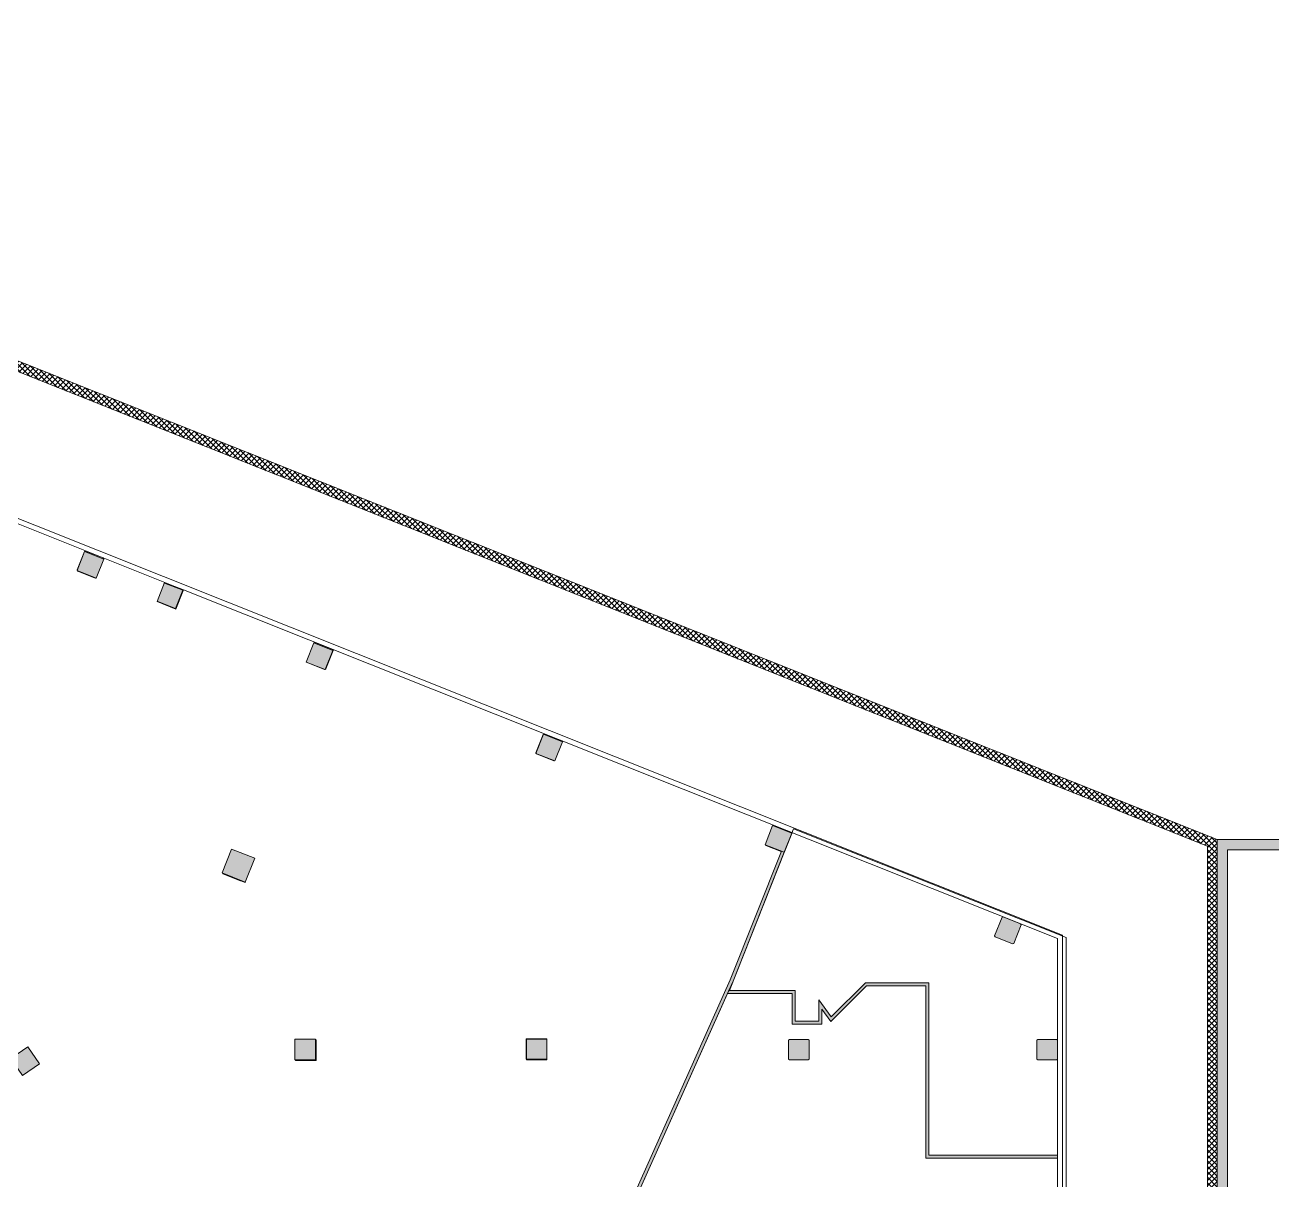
# Model space of a CAD drawing. Header units: inches. Extents: x -13 to 4331, y -638 to 2885.
# Drawn here: x 2869 to 4331, y 1534 to 2881 of the extents above; entities that cross this region are included whole.
import ezdxf

# ---------------------------------------------------------------- set-up
doc = ezdxf.new("R2010")
doc.units = ezdxf.units.IN
doc.header["$MEASUREMENT"] = 0
doc.linetypes.add('Demolished', pattern=[0.1875, 0.125, -0.0625])
for name, color, linetype, lineweight in [('A-COLS', 52, 'Continuous', 13), ('A-DETL-THIN', 151, 'Continuous', 9), ('A-WALL', 113, 'Continuous', 13), ('A-WALL-PATT', 111, 'Continuous', 13), ('A-WALL-PRHT', 7, 'Continuous', 9), ('Chevy Chase Pavilion_3rd Floor Base_dwg', 8, 'Continuous', 9), ('I-WALL', 2, 'Demolished', 9), ('NIC', 7, 'Continuous', 9), ('S-COLS', 52, 'Continuous', 13)]:
    doc.layers.add(name, color=color, linetype=linetype, lineweight=lineweight)

# ---------------------------------------------------------------- blocks, each defined once
blk = doc.blocks.new('Concrete-Rectangular-Column - 30 x 29-5082803-FIRST FLOOR DEMOLITION')
at = {"layer": 'S-COLS', "lineweight": 9}
blk.add_hatch(color=7, dxfattribs=at).paths.add_polyline_path([(-15, -14.5), (15, -14.5), (15, 14.5), (-15, 14.5)], flags=0)
at = {"layer": 'S-COLS', "color": 8, "lineweight": 20}
for p, q in [((15, 14.5), (-15, 14.5)), ((-15, 14.5), (-15, -14.5)), ((15, -14.5), (15, 14.5)), ((-15, -14.5), (15, -14.5))]:
    blk.add_line(p, q, dxfattribs=at)
blk = doc.blocks.new('Concrete-Rectangular-Column - 24x24-5082804-FIRST FLOOR DEMOLITION')
at = {"layer": 'S-COLS', "lineweight": 9}
blk.add_hatch(color=7, dxfattribs=at).paths.add_polyline_path([(5, -12), (12, -12), (12, 12), (-12, 12), (-12, -12)], flags=0)
at = {"layer": 'S-COLS', "color": 8, "lineweight": 20}
for p, q in [((12, 12), (-12, 12)), ((-12, 12), (-12, -12)), ((12, -12), (12, 12)), ((-12, -12), (12, -12))]:
    blk.add_line(p, q, dxfattribs=at)
blk = doc.blocks.new('Rectangular Column - 24_ x 24_-4233124-FIRST FLOOR DEMOLITION')
at = {"layer": 'A-COLS', "lineweight": 9}
blk.add_hatch(color=7, dxfattribs=at).paths.add_polyline_path([(-12, 12), (-12, 11.9), (11.3, 11.9), (11.3, -12), (12, -12), (12, 12), (1.4, 12)], flags=0)
at = {"layer": 'A-COLS', "color": 8, "lineweight": 20}
for p, q in [((12, 12), (-12, 12)), ((-12, 12), (-12, -12)), ((12, -12), (12, 12)), ((-12, -12), (12, -12))]:
    blk.add_line(p, q, dxfattribs=at)
blk = doc.blocks.new('Chevy Chase Pavilion_3rd Floor Base_dwg-5020009-FIRST FLOOR DEMOLITION')
at = {"layer": 'A-WALL-PATT', "lineweight": 9}
h = blk.add_hatch(color=7, dxfattribs=at)
h.paths.add_polyline_path([(2950.9, 2236.3), (2951.2, 2236.5), (2930.3, 2244.7), (2930.4, 2244.4), (2949.5, 2236.9)], flags=0)
h.paths.add_polyline_path([(2929.9, 2245.6), (2938.5, 2267.3), (2960.7, 2258.5), (2960.2, 2259.7), (2939.7, 2267.8), (2938.4, 2267.3), (2929.9, 2245.7)], flags=0)
h = blk.add_hatch(color=7, dxfattribs=at)
h.paths.add_polyline_path([(3218.4, 2129.6), (3218.5, 2129.7), (3197.9, 2137.9), (3197.9, 2137.7), (3217, 2130.2)], flags=0)
h.paths.add_polyline_path([(3219.5, 2130.1), (3219.7, 2130.2), (3228.2, 2151.8), (3227.7, 2153.1), (3207.2, 2161.2), (3205.9, 2160.6), (3205.9, 2160.5), (3228.1, 2151.7), (3219.6, 2130.2)], flags=0)
h = blk.add_hatch(color=7, dxfattribs=at)
h.paths.add_polyline_path([(3485.9, 2023), (3486.3, 2023.2), (3465.3, 2031.5), (3465.5, 2031.1), (3484.5, 2023.5)], flags=0)
h.paths.add_polyline_path([(3495.7, 2045.3), (3495.2, 2046.4), (3474.7, 2054.5), (3473.6, 2054), (3492.8, 2046.4)], flags=0)
h = blk.add_hatch(color=7, dxfattribs=at)
h.paths.add_polyline_path([(3754, 1916.6), (3754, 1916.6), (3732.7, 1925), (3733, 1924.4), (3751, 1917.2), (3751.2, 1917.7), (3753.3, 1916.9)], flags=0)
h.paths.add_polyline_path([(3754.6, 1916.8), (3754.7, 1916.9), (3763.3, 1938.4), (3763.2, 1938.5), (3754.6, 1916.9)], flags=0)
h.paths.add_polyline_path([(3763.1, 1938.8), (3762.7, 1939.7), (3742.2, 1947.8), (3741.3, 1947.4), (3757.5, 1941)], flags=0)
h = blk.add_hatch(color=7, dxfattribs=at)
h.paths.add_polyline_path([(4331.5, -637.8), (4331.5, -625.8), (4271.5, -625.8), (4271.5, 1919.3), (4331.5, 1919.3), (4331.5, 1931.3), (4259.6, 1931.3), (4259.5, 1931.2), (4259.5, -637.8), (4259.6, -637.6), (4259.6, -637.8), (4271.5, -637.8)], flags=0)
h.paths.add_polyline_path([(4259.6, 1931.2), (4259.6, 1931.3), (4259.6, 1931.3)], flags=0)
for points in [[(3120.2, 1883), (3120.8, 1883.3), (3103.3, 1890.2), (3103.4, 1890.5), (3099.3, 1892.1), (3099.7, 1891.1), (3118.7, 1883.5)], [(4020.9, 1809.6), (4022.2, 1810.2), (4030.8, 1831.7), (4030.2, 1833), (4009.8, 1841.1), (4008.5, 1840.6), (3999.9, 1819), (4000.5, 1817.7), (4019.5, 1810.2)], [(3782.6, 1674.2), (3783.6, 1675.2), (3783.6, 1697.2), (3782.6, 1698.2), (3760.6, 1698.2), (3759.6, 1697.2), (3759.6, 1675.2), (3760.6, 1674.2)], [(4050.1, 1674.2), (4072.1, 1674.2), (4073.1, 1675.2), (4073.1, 1697.2), (4072.1, 1698.2), (4050.1, 1698.2), (4049.1, 1697.2), (4049.1, 1675.2)], [(3476.6, 1674.2), (3476.6, 1674.3), (3454.6, 1674.3), (3454.6, 1674.2)]]:
    blk.add_hatch(color=7, dxfattribs=at).paths.add_polyline_path(points, flags=0)
at = {"layer": 'A-WALL-PRHT'}
h = blk.add_hatch(dxfattribs=at)
h.set_pattern_fill('FP_1', color=256, style=0, pattern_type=2)
h.set_pattern_definition([(45, (1809.372, -637.787), (-3.1819805, 3.1819805), []), (135, (1809.372, -637.787), (-3.1819805, -3.1819805), [])])
h.paths.add_polyline_path([(4259.5, -637.8), (4259.6, -637.8), (4259.6, -637.6), (4259.6, -637.7)], flags=0)
h.paths.add_polyline_path([(4259.5, -637.8), (4259.5, 1931.2), (4259.6, 1931.3), (1910.5, 2868.6), (1809.4, 2615.1), (1820.1, 2610.8), (1916.9, 2853.6), (4248.1, 1923.5), (4248.1, -626.2), (4079.1, -626.2), (4079.1, -637.8), (4259.5, -637.8)], flags=0)
h.paths.add_polyline_path([(4259.6, 1931.2), (4259.6, 1931.3), (4259.6, 1931.3), (4259.6, 1931.2)], flags=0)
at = {"layer": 'A-WALL', "color": 7, "lineweight": 9}
blk.add_line((3047.5, 2224.9), (2820.1, 2315.6), dxfattribs=at)
at = {"layer": 'A-WALL', "color": 7, "lineweight": 9, "flags": 128}
for points in [[(1760.4, 2407.1), (2015.4, 2305.4), (2131.6, 2596.6), (4079.1, 1819.9), (4079.1, -637.8), (3438.2, -637.8), (3430.1, -625.7), (4073.1, -625.7), (4073.1, 1559.6)], [(4073.1, 1563.1), (4073.1, 1815.9), (3053.8, 2222.4)], [(4331.5, 1931.3), (4259.5, 1931.3), (4259.5, -637.8), (4331.5, -637.8)], [(4331.5, -625.8), (4271.5, -625.8), (4271.5, 1919.3), (4331.5, 1919.3)]]:
    blk.add_lwpolyline(points, dxfattribs=at)
at = {"layer": 'A-WALL-PRHT', "flags": 128}
for points in [[(4079.1, -637.8), (4259.6, -637.8), (4259.6, 1931.3), (1910.5, 2868.6), (1809.4, 2615.1)], [(1820.1, 2610.8), (1916.9, 2853.6), (4248.1, 1923.5), (4248.1, -626.2), (4079.1, -626.2)]]:
    blk.add_lwpolyline(points, dxfattribs=at)
at = {"layer": 'NIC', "flags": 128}
blk.add_lwpolyline([(408.3, -637.8), (-13.4, -15.7), (1142, 2881.3), (1809.4, 2615.1), (1910.5, 2868.6), (4259.6, 1931.3), (4259.6, -637.8)], close=True, dxfattribs=at)
at = {"layer": 'S-COLS', "color": 7, "lineweight": 9}
for p, q in [((2929.9, 2245.7), (2929.9, 2245.6)), ((3464.9, 2032.4), (3464.9, 2032.3))]:
    blk.add_line(p, q, dxfattribs=at)
at = {"layer": 'S-COLS', "color": 7, "lineweight": 9, "flags": 128}
for points in [[(2960.7, 2258.5), (2960.2, 2259.7), (2939.7, 2267.8), (2938.4, 2267.3), (2929.9, 2245.7)], [(2930.3, 2244.7), (2930.4, 2244.4), (2950.9, 2236.3), (2951.2, 2236.5)], [(3219.5, 2130.1), (3219.7, 2130.2), (3228.2, 2151.8), (3227.7, 2153.1), (3207.2, 2161.2), (3205.9, 2160.6), (3205.9, 2160.5)], [(3197.9, 2137.9), (3197.9, 2137.7), (3218.4, 2129.6), (3218.5, 2129.7)], [(3473.5, 2054), (3473.4, 2053.9), (3464.9, 2032.4)], [(3495.7, 2045.3), (3495.2, 2046.4), (3474.7, 2054.5), (3473.6, 2054)], [(3465.3, 2031.5), (3465.5, 2031.1), (3485.9, 2023), (3486.3, 2023.2)], [(3763.1, 1938.8), (3762.7, 1939.7), (3742.2, 1947.8), (3741.3, 1947.4)], [(3754.6, 1916.8), (3754.7, 1916.9), (3763.3, 1938.4), (3763.2, 1938.5)], [(3732.7, 1925), (3733, 1924.4), (3751, 1917.2)], [(3099.3, 1892.1), (3099.7, 1891.1), (3120.2, 1883), (3120.8, 1883.3)], [(3454.6, 1674.3), (3454.6, 1674.2), (3476.6, 1674.2), (3476.7, 1674.3)]]:
    blk.add_lwpolyline(points, dxfattribs=at)
for points in [[(3999.9, 1819), (4000.5, 1817.7), (4020.9, 1809.6), (4022.2, 1810.2), (4030.8, 1831.7), (4030.2, 1833), (4009.8, 1841.1), (4008.5, 1840.6)], [(3759.6, 1675.2), (3760.6, 1674.2), (3782.6, 1674.2), (3783.6, 1675.2), (3783.6, 1697.2), (3782.6, 1698.2), (3760.6, 1698.2), (3759.6, 1697.2)], [(4049.1, 1675.2), (4050.1, 1674.2), (4072.1, 1674.2), (4073.1, 1675.2), (4073.1, 1697.2), (4072.1, 1698.2), (4050.1, 1698.2), (4049.1, 1697.2)]]:
    blk.add_lwpolyline(points, close=True, dxfattribs=at)

msp = doc.modelspace()

# ---------------------------------------------------------------- hatches: boundary and pattern name
at = {"layer": 'A-COLS'}
for points in [[(3125.6, 1881.3), (3125.7, 1881.6), (3103.4, 1890.5), (3103.3, 1890.2), (3125, 1881.6)], [(3184.5, 1673.7), (3208.5, 1673.7), (3208.5, 1697.7), (3207.6, 1697.7), (3207.6, 1674.3), (3184.5, 1674.3)]]:
    msp.add_hatch(color=250, dxfattribs=at).paths.add_polyline_path(points, flags=0)
at = {"layer": 'A-WALL'}
msp.add_hatch(color=250, dxfattribs=at).paths.add_polyline_path([(3044.6, 2200.9), (3053, 2222), (3031.6, 2230.5), (3023.1, 2209.4)], flags=0)
at = {"layer": 'A-WALL-PATT'}
msp.add_hatch(color=250, dxfattribs=at).paths.add_polyline_path([(3045, 2200.1), (3053.8, 2222.4), (3031.8, 2231.1), (3031.6, 2230.5), (3053, 2222), (3044.6, 2200.9), (3023.1, 2209.4), (3022.9, 2208.8), (3043, 2200.9)], flags=0)
at = {"layer": 'A-WALL-PATT', "lineweight": 9}
for points in [[(3694.9, 1766.1), (3754.4, 1916.4), (3751.2, 1917.7), (3691.6, 1767.5)], [(3490, 1317.7), (3493.9, 1317.7), (3694.9, 1766.1), (3691.6, 1767.5), (3520.9, 1386.6)], [(3767.4, 1751.8), (3767.4, 1755.3), (3690, 1755.3), (3688.5, 1751.8), (3763.9, 1751.8)], [(3811.5, 1721.5), (3850.6, 1760.6), (3845.6, 1760.6), (3809.4, 1724.3)], [(3919.6, 1760.6), (3923.1, 1760.6), (3923.1, 1764.1), (3849.1, 1764.1), (3845.6, 1760.6), (3850.6, 1760.6)], [(3923.1, 1559.6), (3923.1, 1760.6), (3919.6, 1760.6), (3919.6, 1559.6)], [(3763.9, 1715.8), (3767.4, 1715.8), (3767.4, 1751.8), (3763.9, 1751.8)], [(3798.4, 1719.3), (3798.4, 1739.4), (3794.9, 1744.2), (3794.9, 1719.3)], [(3809, 1719), (3811.5, 1721.5), (3798.4, 1739.4), (3798.4, 1733.5), (3805, 1724.3)], [(3798.4, 1715.8), (3798.4, 1719.3), (3767.4, 1719.3), (3767.4, 1715.8)], [(3923.1, 1559.6), (4073.1, 1559.6), (4073.1, 1563.1), (3923.1, 1563.1)]]:
    msp.add_hatch(color=7, dxfattribs=at).paths.add_polyline_path(points, flags=0)

# ---------------------------------------------------------------- linework, layer by layer
at = {"layer": 'A-COLS', "color": 8, "lineweight": 20}
for p, q in [((3103.4, 1890.5), (3103.3, 1890.2)), ((3103.3, 1890.2), (3125.6, 1881.3)), ((3125.6, 1881.3), (3125.7, 1881.6)), ((3208.5, 1697.7), (3207.6, 1697.7)), ((3208.5, 1673.7), (3208.5, 1697.7)), ((3184.5, 1674.3), (3184.5, 1673.7)), ((3184.5, 1673.7), (3208.5, 1673.7))]:
    msp.add_line(p, q, dxfattribs=at)
at = {"layer": 'A-DETL-THIN'}
for p, q in [((3763.3, 1938.7), (3690.6, 1755.3)), ((3765.3, 1943.8), (3763.3, 1938.7)), ((4083.5, 1816.9), (3765.3, 1943.8)), ((4083.5, -637.8), (4083.5, 1816.9)), ((3690.6, 1755.3), (3689.6, 1754.3)), ((3689.6, 1754.3), (3500.1, 1331.5))]:
    msp.add_line(p, q, dxfattribs=at)
at = {"layer": 'A-WALL', "color": 8, "lineweight": 20}
for p, q in [((3031.8, 2231.1), (3022.9, 2208.8)), ((3053.8, 2222.4), (3031.8, 2231.1)), ((3022.9, 2208.8), (3045, 2200.1)), ((3045, 2200.1), (3053.8, 2222.4))]:
    msp.add_line(p, q, dxfattribs=at)
at = {"layer": 'A-WALL', "color": 55}
for p, q in [((3053, 2222), (3031.6, 2230.5)), ((3023.1, 2209.4), (3044.6, 2200.9)), ((3044.6, 2200.9), (3053, 2222))]:
    msp.add_line(p, q, dxfattribs=at)
at = {"layer": 'I-WALL', "color": 8, "linetype": 'Continuous', "lineweight": 20}
for p, q in [((3751.2, 1917.7), (3691.6, 1767.5)), ((3694.9, 1766.1), (3754.4, 1916.4)), ((3754.4, 1916.4), (3751.2, 1917.7)), ((3691.6, 1767.5), (3490, 1317.7)), ((3690, 1755.3), (3694.9, 1766.1)), ((3767.4, 1755.3), (3690, 1755.3)), ((3767.4, 1719.3), (3767.4, 1755.3)), ((3809, 1719), (3850.6, 1760.6)), ((3849.1, 1764.1), (3809.4, 1724.3)), ((3923.1, 1764.1), (3849.1, 1764.1)), ((3850.6, 1760.6), (3919.6, 1760.6)), ((3919.6, 1760.6), (3919.6, 1559.6)), ((3923.1, 1563.1), (3923.1, 1764.1)), ((3500.1, 1331.5), (3688.5, 1751.8)), ((3688.5, 1751.8), (3763.9, 1751.8)), ((3763.9, 1751.8), (3763.9, 1715.8)), ((3794.9, 1744.2), (3794.9, 1719.3)), ((3809.4, 1724.3), (3794.9, 1744.2)), ((3798.4, 1715.8), (3798.4, 1733.5)), ((3798.4, 1733.5), (3809, 1719)), ((3763.9, 1715.8), (3798.4, 1715.8)), ((3794.9, 1719.3), (3767.4, 1719.3)), ((3919.6, 1559.6), (4073.1, 1559.6)), ((4073.1, 1563.1), (3923.1, 1563.1)), ((4073.1, 1559.6), (4073.1, 1563.1))]:
    msp.add_line(p, q, dxfattribs=at)

# ---------------------------------------------------------------- block references
at = {"layer": 'A-COLS', "lineweight": 9, "rotation": 89.9999999999999}
msp.add_blockref('Rectangular Column - 24_ x 24_-4233124-FIRST FLOOR DEMOLITION', (3465.6, 1687), dxfattribs=at)
at = {"layer": 'Chevy Chase Pavilion_3rd Floor Base_dwg', "color": 7}
msp.add_blockref('Chevy Chase Pavilion_3rd Floor Base_dwg-5020009-FIRST FLOOR DEMOLITION', (0, 0), dxfattribs=at)
at = {"layer": 'S-COLS', "lineweight": 9}
for name, p, rotation in [('Concrete-Rectangular-Column - 24x24-5082804-FIRST FLOOR DEMOLITION', (2945.2, 2251.7), 338.3805545101675), ('Concrete-Rectangular-Column - 24x24-5082804-FIRST FLOOR DEMOLITION', (3212.5, 2145), 338.3805545101675), ('Concrete-Rectangular-Column - 24x24-5082804-FIRST FLOOR DEMOLITION', (3480.3, 2038.5), 338.3805545101675), ('Concrete-Rectangular-Column - 24x24-5082804-FIRST FLOOR DEMOLITION', (3747.7, 1932), 338.3805545101675), ('Concrete-Rectangular-Column - 30 x 29-5082803-FIRST FLOOR DEMOLITION', (3117.8, 1900.9), 68.25799999998819), ('Concrete-Rectangular-Column - 24x24-5082804-FIRST FLOOR DEMOLITION', (2869.1, 1672.8), 304.129999999991)]:
    msp.add_blockref(name, p, dxfattribs=dict(at, rotation=rotation))
for p in [(3195.6, 1686.3), (3465.7, 1686.3)]:
    msp.add_blockref('Concrete-Rectangular-Column - 24x24-5082804-FIRST FLOOR DEMOLITION', p, dxfattribs=at)

doc.saveas('drawing.dxf')
